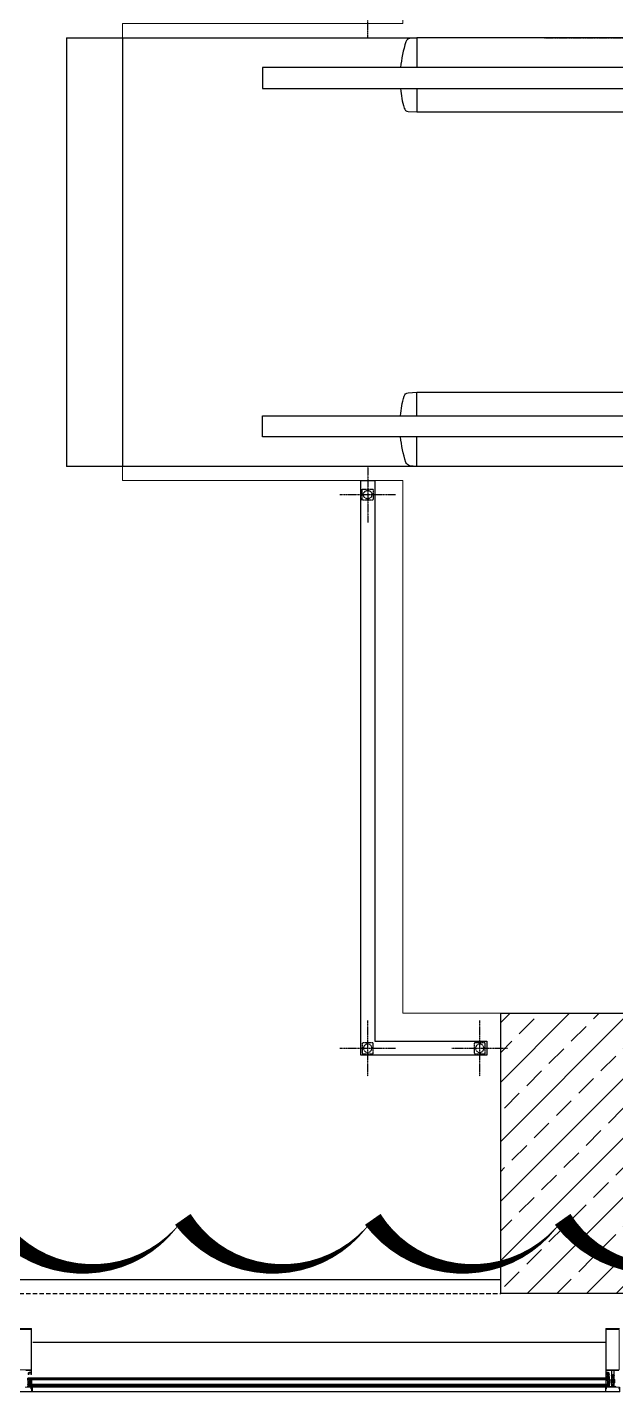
# Model space of a CAD drawing. Header units: metres. Extents: x -9891 to 773, y -8413 to 232.
# Drawn here: x -3607.5 to -3397.4, y -8413.1 to -7926.4 of the extents above; entities that cross this region are included whole.
import ezdxf

# ---------------------------------------------------------------- set-up
doc = ezdxf.new("R2010")
doc.units = ezdxf.units.M
doc.header["$LTSCALE"] = 0.01
doc.header["$MEASUREMENT"] = 0
for name, pattern in [('DASHDOT2', [0.5, 0.25, -0.125, 0, -0.125]), ('DOT2', [0.125, 0, -0.125]), ('HIDDEN', [9.525, 6.35, -3.175]), ('HIDDEN2', [0.1875, 0.125, -0.0625])]:
    doc.linetypes.add(name, pattern=pattern)
doc.layers.get('0').update_dxf_attribs({"color": 30, "lineweight": 0})
for name, color, linetype in [('AG-ELEV-02', 152, 'Continuous'), ('AG-HANDRAIL', 20, 'Continuous'), ('AG-Hidden', 9, 'HIDDEN'), ('AR-ESCALATOR', 3, 'Continuous'), ('CAM', 1, 'Continuous'), ('V-0_Hatch_Concrete', 252, 'Continuous'), ('V-2_Column', 160, 'Continuous')]:
    doc.layers.add(name, color=color, linetype=linetype)
for name, color, linetype, lineweight in [('AG-Profile_Aluminium', 122, 'Continuous', 9), ('AG-Slab_Hole', 163, 'Continuous', 20), ('HOLD', 7, 'Continuous', 0)]:
    doc.layers.add(name, color=color, linetype=linetype, lineweight=lineweight)

# ---------------------------------------------------------------- blocks, each defined once
blk = doc.blocks.new('150714_ARSA$0$KOLON 80X120')
at = {"layer": 'V-0_Hatch_Concrete'}
h = blk.add_hatch(dxfattribs=at)
h.set_pattern_fill('ANSI33', color=256, scale=60)
h.set_pattern_definition([(45, (-19036.79, -4512.143), (-10.606602, 10.606602), []), (45, (-19026.183, -4512.143), (-10.606602, 10.606602), [7.5, -3.75])])
h.paths.add_polyline_path([(0, 100), (80, 100), (80, 0), (0, 0)])
at = {"layer": 'V-2_Column'}
blk.add_lwpolyline([(0, 100), (80, 100), (80, 0), (0, 0), (0, 100)], dxfattribs=at)
blk = doc.blocks.new('HNDR-PLN')
at = {"layer": 'AG-HANDRAIL', "linetype": 'DASHDOT2', "ltscale": 2}
for points in [[(0, -100), (0, 100)], [(-100, -0.3), (100, -0.3)]]:
    blk.add_lwpolyline(points, dxfattribs=at)
at = {"layer": 'AG-HANDRAIL', "color": 9, "linetype": 'HIDDEN2'}
blk.add_lwpolyline([(20, 19.7), (20, -20.3), (-20, -20.3), (-20, 19.7)], close=True, dxfattribs=at)
blk.add_circle((0, -0.3), 15, dxfattribs=at)
blk = doc.blocks.new('2VEST')
at = {"layer": 'AG-HANDRAIL', "ltscale": 0.3}
blk.add_lwpolyline([(-20700, -7750), (-20700, -5700), (-20650, -5700), (-20650, -7700), (-20250, -7700), (-20250, -7750)], close=True, dxfattribs=at)
at = {"layer": 'AG-Slab_Hole', "ltscale": 0.3}
for points in [[(-21550, -4120), (-21550, -4070), (-20550, -4070), (-20550, -3520)], [(-21550, -5650), (-21550, -5700), (-20550, -5700), (-20550, -7600), (-20200, -7600)]]:
    blk.add_lwpolyline(points, dxfattribs=at)
at = {"layer": 'AR-ESCALATOR'}
for p, q in [((-21750, -4120), (-21750, -5650)), ((-21550, -4120), (-21550, -5650))]:
    blk.add_line(p, q, dxfattribs=at)
at = {"layer": 'AR-ESCALATOR', "linetype": 'DOT2', "ltscale": 0.001}
blk.add_line((-11850, -4120), (-20043.4, -4120), dxfattribs=at)
at = {"layer": 'AR-ESCALATOR'}
for points in [[(-21750, -4120), (-20499.9, -4120)], [(-20499.9, -4120), (-20499.9, -4226.5)], [(-11850, -4226.5), (-21050, -4226.5), (-21050, -4301.5), (-11850, -4301.5)], [(-20499.9, -4301.5), (-20499.9, -4385)], [(-20499.9, -5468.5), (-20499.9, -5385)], [(-11850, -5543.5), (-21050, -5543.5), (-21050, -5468.5), (-11850, -5468.5)], [(-20499.9, -5650), (-20499.9, -5543.5)], [(-20499.9, -5650), (-21750, -5650)]]:
    blk.add_lwpolyline(points, dxfattribs=at)
for points in [[(-11850, -4120), (-20499.9, -4120), (-20524, -4123.3, 0.286419), (-20538.4, -4134.8, 0.056277), (-20557.7, -4226.5)], [(-20558.1, -4301.5, 0.048643), (-20544.9, -4371, 0.290108), (-20530.8, -4383.3), (-20499.9, -4385), (-11850, -4385)], [(-20558.1, -5468.5, -0.048643), (-20544.9, -5399, -0.290108), (-20530.8, -5386.7), (-20499.9, -5385), (-11850, -5385)], [(-11850, -5650), (-20499.9, -5650), (-20524, -5646.7, -0.286419), (-20538.4, -5635.2, -0.056277), (-20557.7, -5543.5)]]:
    blk.add_lwpolyline(points, format="xyb", dxfattribs=at)
at = {"layer": 'AR-ESCALATOR', "linetype": 'DOT2', "ltscale": 0.001}
blk.add_lwpolyline([(-20043.4, -4120), (-11850, -4120)], dxfattribs=at)
at = {"xscale": -1, "rotation": 270}
for p in [(-20674.7, -4020), (-20674.7, -7725), (-20274.7, -7725)]:
    blk.add_blockref('HNDR-PLN', p, dxfattribs=at)
at = {"rotation": 270}
blk.add_blockref('HNDR-PLN', (-20674.7, -5750), dxfattribs=at)
blk = doc.blocks.new('A$C33B82F70')
at = {"layer": 'AG-ELEV-02', "ltscale": 2.5}
for p, q in [((-33600, -8150), (-26000, -8150)), ((-25625, -8374.1), (-27670.4, -8374.1))]:
    blk.add_line(p, q, dxfattribs=at)
at = {"layer": 'AG-ELEV-02'}
for p, q in [((-25624, -8550), (-27676, -8550)), ((-25625.1, -8534.3), (-27674.9, -8534.3)), ((-27673.5, -8534.3), (-27673.5, -8550)), ((-25626.5, -8534.3), (-25626.5, -8550))]:
    blk.add_line(p, q, dxfattribs=at)
at = {"layer": 'AG-Hidden', "ltscale": 250}
blk.add_line((-33600, -8200), (-26000, -8200), dxfattribs=at)
at = {"layer": 'AG-Profile_Aluminium'}
for points in [[(-27724.5, -8324.1), (-27675.5, -8324.1, -0.400911), (-27675, -8324.6), (-27675, -8488.3, -0.414214), (-27675.5, -8488.8), (-27677.3, -8488.8, -0.280185), (-27677.8, -8488.6), (-27678.2, -8487.7), (-27678.2, -8487.3), (-27677, -8487.3), (-27677, -8484.3, 0.414214), (-27677.5, -8483.8), (-27680.7, -8483.8), (-27681.2, -8483.3), (-27681.7, -8483.8), (-27684.9, -8483.8, 0.414214), (-27685.4, -8484.3), (-27685.4, -8487.3), (-27684.2, -8487.3), (-27684.2, -8487.7), (-27684.6, -8488.6, -0.280185), (-27685.1, -8488.8), (-27686.1, -8488.8, -0.414214), (-27686.6, -8488.3), (-27686.6, -8483.3, -0.414214), (-27685.1, -8481.8), (-27683.2, -8481.8), (-27683.2, -8481.3, -0.414214), (-27682.7, -8480.8), (-27679.7, -8480.8, -0.414214), (-27679.2, -8481.3), (-27679.2, -8481.8), (-27677, -8481.8), (-27677, -8475.3, 0.414214), (-27678.5, -8473.8), (-27695, -8473.8)], [(-25578.5, -8473.8), (-25595, -8473.8), (-25595, -8490.8), (-25594.4, -8490.8), (-25594.4, -8491.6, -0.414898), (-25594.6, -8491.8), (-25595, -8491.8), (-25595, -8509.8), (-25596, -8510.8), (-25597, -8510.8, -0.401727), (-25598.2, -8509.7), (-25597.7, -8509.4), (-25598.2, -8509.2), (-25598.2, -8508.3), (-25598.2, -8508.3), (-25597.7, -8508), (-25598.2, -8507.7), (-25598.2, -8506.9), (-25597.7, -8506.6), (-25598.2, -8506.3), (-25598.2, -8505.5), (-25597.7, -8505.2), (-25598.2, -8504.9), (-25598.2, -8504.1), (-25597.7, -8503.8), (-25598.2, -8503.5), (-25598.2, -8502.7), (-25597.7, -8502.4), (-25598.2, -8502.1), (-25598.2, -8501.3), (-25597.7, -8501), (-25598.2, -8500.7), (-25598.2, -8499.9), (-25597.7, -8499.6), (-25598.2, -8499.3), (-25598.2, -8498.4), (-25597.7, -8498.2), (-25598.2, -8497.9), (-25598.2, -8497), (-25597.7, -8496.7), (-25598.2, -8496.4), (-25598.2, -8495.6), (-25597.7, -8495.3), (-25598.2, -8495), (-25598.2, -8494.2), (-25597.7, -8493.9), (-25598.2, -8493.6), (-25598.2, -8493.2), (-25599.6, -8491.7, 0.414204), (-25600.3, -8491.7), (-25601.8, -8493.2), (-25601.8, -8494.3), (-25602.3, -8494.6), (-25601.8, -8494.9), (-25601.8, -8495.7), (-25602.3, -8496), (-25601.8, -8496.3), (-25601.8, -8497.2), (-25602.3, -8497.4), (-25601.8, -8497.7), (-25601.8, -8498.6), (-25602.3, -8498.9), (-25601.8, -8499.1), (-25601.8, -8500), (-25602.3, -8500.3), (-25601.8, -8500.6), (-25601.8, -8501.4), (-25602.3, -8501.7), (-25601.8, -8502), (-25601.8, -8502.8), (-25602.3, -8503.1), (-25601.8, -8503.4), (-25601.8, -8504.2), (-25602.3, -8504.5), (-25601.8, -8504.8), (-25601.8, -8505.6), (-25602.3, -8505.9), (-25601.8, -8506.2), (-25601.8, -8507), (-25602.3, -8507.3), (-25601.8, -8507.6), (-25601.8, -8508.5), (-25602.3, -8508.7), (-25601.8, -8509), (-25601.8, -8509.9), (-25602.3, -8510.2), (-25602, -8510.3, -0.259555), (-25603, -8510.8), (-25604, -8510.8), (-25605, -8509.8), (-25605, -8491.8), (-25605.4, -8491.8, -0.414214), (-25605.6, -8491.6), (-25605.6, -8490.8), (-25605, -8490.8), (-25605, -8473.8), (-25621.5, -8473.8, 0.414214), (-25623, -8475.3), (-25623, -8481.8), (-25620.8, -8481.8), (-25620.8, -8481.3, -0.414214), (-25620.3, -8480.8), (-25617.3, -8480.8, -0.414214), (-25616.8, -8481.3), (-25616.8, -8481.8), (-25614.9, -8481.8, -0.414214), (-25613.4, -8483.3), (-25613.4, -8488.3, -0.414214), (-25613.9, -8488.8), (-25614.9, -8488.8, -0.280185), (-25615.4, -8488.6), (-25615.8, -8487.7), (-25615.8, -8487.3), (-25614.6, -8487.3), (-25614.6, -8484.3, 0.414214), (-25615.1, -8483.8), (-25618.3, -8483.8), (-25618.8, -8483.3), (-25619.3, -8483.8), (-25622.5, -8483.8, 0.414214), (-25623, -8484.3), (-25623, -8487.3), (-25621.8, -8487.3), (-25621.8, -8487.7), (-25622.2, -8488.6, -0.280185), (-25622.7, -8488.8), (-25624.5, -8488.8, -0.414214), (-25625, -8488.3), (-25625, -8324.6, -0.414214), (-25624.5, -8324.1), (-25575.5, -8324.1, -0.400911)]]:
    blk.add_lwpolyline(points, format="xyb", dxfattribs=at)
for points in [[(-27676.8, -8472), (-27723.1, -8472), (-27723.1, -8328.1), (-27676.8, -8328.1)], [(-25576.8, -8472), (-25623.1, -8472), (-25623.1, -8328.1), (-25576.8, -8328.1)], [(-25603, -8523.6), (-25597, -8523.6), (-25597, -8517.8), (-25603, -8517.8)]]:
    blk.add_lwpolyline(points, close=True, dxfattribs=at)
at = {"layer": 'AG-Profile_Aluminium', "color": 9}
for points in [[(-25614.9, -8501.9, 0.433199), (-25611.7, -8498.9), (-25612.6, -8490.1, -0.414214), (-25612.3, -8489.8), (-25611.9, -8489.8, 0.414214), (-25611.6, -8489.5), (-25611.6, -8489.1, 0.414214), (-25611.9, -8488.8), (-25614.9, -8488.8, -0.414214), (-25615.9, -8487.8), (-25615.9, -8486.5), (-25614.9, -8486.5), (-25614.9, -8486, 0.384615), (-25622.7, -8486), (-25622.7, -8486.5), (-25621.6, -8486.5), (-25621.6, -8487.8, -0.414214), (-25622.6, -8488.8), (-25625, -8488.8), (-25624.7, -8500.5, 0.213288), (-25623.3, -8501.8, -0.005109)], [(-25623.5, -8498.8), (-25623, -8498.8), (-25622.9, -8498.3), (-25614.7, -8497.4), (-25614.6, -8497.8), (-25614.1, -8497.8), (-25613.2, -8498.9, -0.436697), (-25615.4, -8500.9, 0.010178), (-25623.4, -8500.7, -0.26621), (-25623.7, -8500.2), (-25624, -8499.3, -0.414214)], [(-25615.7, -8495, 0.425894), (-25615.2, -8494.4), (-25615.6, -8492.3, 0.3686), (-25616.1, -8491.8), (-25621, -8491.8, 0.375315), (-25621.5, -8492.3), (-25621.9, -8495.1, 0.490444), (-25621.4, -8495.6)], [(-25617.4, -8485.7, 0.142901), (-25620.1, -8485.7), (-25620.1, -8488.5, 0.414214), (-25619.8, -8488.8), (-25617.7, -8488.8, 0.414214), (-25617.4, -8488.5)]]:
    blk.add_lwpolyline(points, format="xyb", close=True, dxfattribs=at)
at = {"layer": 'AG-Profile_Aluminium'}
for points in [[(-25598.2, -8529.1), (-25598.2, -8529.5), (-25597.8, -8530.4, 0.280182), (-25597.3, -8530.6), (-25595.5, -8530.6, 0.414214), (-25595, -8530.1), (-25595, -8520.7, -0.198912), (-25594.4, -8519.3), (-25593.6, -8518.4, 0.198912), (-25593, -8517), (-25593, -8507.1, 0.414214), (-25593.5, -8506.6), (-25594.3, -8506.6, 0.414214), (-25594.8, -8507.1), (-25594.8, -8515.4, -0.414156), (-25595.3, -8515.9), (-25598.7, -8515.9, -0.414272), (-25599.2, -8515.4), (-25599.2, -8514.4, -0.414214), (-25599.1, -8514.3), (-25598.8, -8514.3, -0.244698), (-25598.7, -8514.3), (-25598.1, -8515.3, 0.414214), (-25597.8, -8515.3), (-25597.4, -8515.1), (-25598.4, -8513.8, 0.244698), (-25598.6, -8513.7), (-25598.9, -8513.7, -0.414214), (-25599.2, -8513.4), (-25599.2, -8512.1, -0.414214), (-25599.1, -8512), (-25598.8, -8512, -0.244698), (-25598.7, -8512.1), (-25598.1, -8513.1, 0.414214), (-25597.8, -8513.1), (-25597.4, -8512.9), (-25598.4, -8511.6, 0.244698), (-25598.6, -8511.4), (-25598.9, -8511.4, -0.414214), (-25599.2, -8511.1), (-25599.2, -8509.9, -0.414214), (-25599.1, -8509.8), (-25598.8, -8509.8, -0.244698), (-25598.7, -8509.8), (-25598.1, -8510.8, 0.414214), (-25597.8, -8510.9), (-25597.4, -8510.7), (-25598.4, -8509.3, 0.244698), (-25598.6, -8509.2), (-25598.9, -8509.2, -0.414214), (-25599.2, -8508.9), (-25599.2, -8507.7, -0.414214), (-25599.1, -8507.6), (-25598.8, -8507.6, -0.244698), (-25598.7, -8507.6), (-25598.1, -8508.6, 0.414214), (-25597.8, -8508.7), (-25597.4, -8508.4), (-25598.4, -8507.1, 0.244698), (-25598.6, -8507), (-25598.9, -8507, -0.414214), (-25599.2, -8506.7), (-25599.2, -8505.4, -0.414214), (-25599.1, -8505.3), (-25599, -8505.3, -0.244698), (-25598.9, -8505.4), (-25598.1, -8506.6, 0.414214), (-25597.8, -8506.6), (-25597.4, -8506.4), (-25599.1, -8504.1, 0), (-25599.1, -8504.1, 0.244698), (-25599.9, -8503.6), (-25600.1, -8503.6, 0.244698), (-25601, -8504.1), (-25602.6, -8506.4), (-25602.2, -8506.6, 0.414214), (-25602, -8506.6), (-25601.1, -8505.4, -0.244698), (-25601.1, -8505.3), (-25600.9, -8505.3, -0.414214), (-25600.8, -8505.4), (-25600.8, -8506.7, -0.414214), (-25601.1, -8507), (-25601.4, -8507, 0.244698), (-25601.6, -8507.1), (-25602.6, -8508.4), (-25602.2, -8508.7, 0.414214), (-25602, -8508.6), (-25601.3, -8507.6, -0.244698), (-25601.2, -8507.6), (-25600.9, -8507.6, -0.414214), (-25600.8, -8507.7), (-25600.8, -8508.9, -0.414214), (-25601.1, -8509.2), (-25601.4, -8509.2, 0.244698), (-25601.6, -8509.3), (-25602.6, -8510.7), (-25602.2, -8510.9, 0.414214), (-25602, -8510.8), (-25601.3, -8509.8, -0.244698), (-25601.2, -8509.8), (-25600.9, -8509.8, -0.414214), (-25600.8, -8509.9), (-25600.8, -8511.1, -0.414214), (-25601.1, -8511.4), (-25601.4, -8511.4, 0.244698), (-25601.6, -8511.6), (-25602.6, -8512.9), (-25602.2, -8513.1, 0.414214), (-25602, -8513.1), (-25601.3, -8512.1, -0.244698), (-25601.2, -8512), (-25600.9, -8512, -0.414214), (-25600.8, -8512.1), (-25600.8, -8513.4, -0.414214), (-25601.1, -8513.7), (-25601.4, -8513.7, 0.244698), (-25601.6, -8513.8), (-25602.6, -8515.1), (-25602.2, -8515.3, 0.414214), (-25602, -8515.3), (-25601.3, -8514.3, -0.244698), (-25601.2, -8514.3), (-25600.9, -8514.3, -0.414214), (-25600.8, -8514.4), (-25600.8, -8515.4, -0.414214), (-25601.3, -8515.9), (-25604.7, -8515.9, -0.414214), (-25605.2, -8515.4), (-25605.2, -8507.1, 0.414214), (-25605.7, -8506.6), (-25606.5, -8506.6, 0.414214), (-25607, -8507.1), (-25607, -8517, 0.198912), (-25606.4, -8518.4), (-25605.6, -8519.3, -0.198912), (-25605, -8520.7), (-25605, -8530.1, 0.414214), (-25604.5, -8530.6), (-25602.7, -8530.6, 0.280182), (-25602.2, -8530.4), (-25601.8, -8529.5), (-25601.8, -8529.1), (-25603, -8529.1), (-25603, -8526.1, -0.414214), (-25602.5, -8525.6), (-25600.5, -8525.6), (-25600, -8525.1), (-25599.5, -8525.6), (-25597.5, -8525.6, -0.414214), (-25597, -8526.1), (-25597, -8529.1)], [(-25599.6, -8489.1, 0.414204), (-25600.3, -8489.1), (-25602.3, -8491.1, -0.668177), (-25603.1, -8490.7), (-25603.1, -8473.8), (-25596.8, -8473.8), (-25596.8, -8490.7, -0.668169), (-25597.7, -8491.1)], [(-27700, -8548.7), (-27676, -8548.7, 0.415475), (-27675.8, -8548.5), (-27675.8, -8540.6), (-27677.2, -8539.5, -0.734294), (-27675.8, -8536.3, 0.180054), (-27675.2, -8536.1), (-27675.2, -8534.7, -1.029401), (-27674.5, -8534.7), (-27674.5, -8548.5, -0.414214), (-27676, -8550), (-27724, -8550, -0.414214), (-27725.5, -8548.5), (-27725.5, -8534.7, -1.029594), (-27724.8, -8534.7), (-27724.8, -8536.1, 0.18004), (-27724.2, -8536.3, -0.734976), (-27722.8, -8539.5), (-27724.2, -8540.6), (-27724.2, -8548.5, 0.415536), (-27724, -8548.7)], [(-25600, -8548.7), (-25576, -8548.7, 0.415475), (-25575.8, -8548.5), (-25575.8, -8540.6), (-25577.2, -8539.5, -0.734294), (-25575.8, -8536.3, 0.180054), (-25575.2, -8536.1), (-25575.2, -8534.7, -1.029401), (-25574.5, -8534.7), (-25574.5, -8548.5, -0.414214), (-25576, -8550), (-25624, -8550, -0.414214), (-25625.5, -8548.5), (-25625.5, -8534.7, -1.029594), (-25624.8, -8534.7), (-25624.8, -8536.1, 0.18004), (-25624.2, -8536.3, -0.734976), (-25622.8, -8539.5), (-25624.2, -8540.6), (-25624.2, -8548.5, 0.415536), (-25624, -8548.7)]]:
    blk.add_lwpolyline(points, format="xyb", close=True, dxfattribs=at)
at = {"layer": 'AG-Profile_Aluminium', "color": 9}
for points in [[(-27697.8, -8533.9), (-27675.9, -8533.9, 0.344474), (-27674.9, -8533.1, -0.075525), (-27673.2, -8530.8, 0.853065), (-27673.5, -8530.4, -0.085692), (-27675.5, -8531.5, -0.114183), (-27675.3, -8530.6), (-27675.4, -8530.5, 0.833224), (-27675.9, -8530.5), (-27676.3, -8531.4), (-27677.2, -8531.4), (-27676.9, -8530.5, 0.834458), (-27677.4, -8530.5), (-27677.8, -8531.4), (-27678.7, -8531.4), (-27678.4, -8530.5, 0.834458), (-27678.9, -8530.5), (-27679.3, -8531.4), (-27680.2, -8531.4), (-27679.9, -8530.5, 0.834458), (-27680.4, -8530.5), (-27680.8, -8531.4), (-27681.7, -8531.4), (-27681.4, -8530.5, 0.834458), (-27681.9, -8530.5), (-27682.3, -8531.4), (-27683.2, -8531.4), (-27682.9, -8530.5, 0.834458), (-27683.4, -8530.5), (-27683.8, -8531.4), (-27684.7, -8531.4), (-27684.4, -8530.5, 0.834458), (-27684.9, -8530.5), (-27685.3, -8531.4), (-27686.2, -8531.4), (-27685.9, -8530.5, 0.834458), (-27686.4, -8530.5), (-27686.8, -8531.4), (-27687.7, -8531.4), (-27687.4, -8530.5, 0.834458), (-27687.9, -8530.5), (-27688.3, -8531.4), (-27689.2, -8531.4), (-27688.9, -8530.5, 0.834458), (-27689.4, -8530.5), (-27689.8, -8531.4), (-27690.7, -8531.4)], [(-25589.4, -8530.5), (-25589.8, -8531.4), (-25590.7, -8531.4), (-25590.8, -8531.1, 0.363249), (-25591, -8530.9), (-25597.4, -8530.9, -0.414214), (-25598.4, -8529.9), (-25598.4, -8529.1), (-25597.3, -8529.1), (-25597.3, -8528.6, 0.543452), (-25602.7, -8528.6), (-25602.7, -8529.1), (-25601.7, -8529.1), (-25601.7, -8529.9, -0.414214), (-25602.7, -8530.9), (-25609, -8530.9, 0.363249), (-25609.3, -8531.1), (-25609.3, -8531.4), (-25610.2, -8531.4), (-25610.8, -8530.6, 0.834458), (-25611.3, -8530.6), (-25610.8, -8531.4), (-25611.7, -8531.4), (-25612.3, -8530.6, 0.834458), (-25612.8, -8530.6), (-25612.3, -8531.4), (-25613.2, -8531.4), (-25613.8, -8530.6, 0.834458), (-25614.3, -8530.6), (-25613.8, -8531.4), (-25614.7, -8531.4), (-25615.3, -8530.6, 0.834458), (-25615.8, -8530.6), (-25615.3, -8531.4), (-25616.2, -8531.4), (-25616.8, -8530.6, 0.834458), (-25617.3, -8530.6), (-25616.8, -8531.4), (-25617.7, -8531.4), (-25618.3, -8530.6, 0.834458), (-25618.8, -8530.6), (-25618.3, -8531.4), (-25619.2, -8531.4), (-25619.8, -8530.6, 0.834458), (-25620.3, -8530.6), (-25619.8, -8531.4), (-25620.7, -8531.4), (-25621.3, -8530.6, 0.834458), (-25621.8, -8530.6), (-25621.3, -8531.4), (-25622.2, -8531.4), (-25622.8, -8530.6, 0.834458), (-25623.3, -8530.6), (-25622.8, -8531.4), (-25623.7, -8531.4), (-25624.3, -8530.6, 0.833224), (-25624.8, -8530.6), (-25624.8, -8530.7, -0.121295), (-25624.5, -8531.5, -0.083975), (-25626.7, -8530.4, 0.853065), (-25626.9, -8530.8, -0.075674), (-25625.1, -8533.1, 0.344474), (-25624.1, -8533.9), (-25602.2, -8533.9, 0.253164), (-25601.4, -8533.4, -0.541002), (-25598.6, -8533.4, 0.253164), (-25597.8, -8533.9), (-25575.9, -8533.9, 0.344474)]]:
    blk.add_lwpolyline(points, format="xyb", dxfattribs=at)
at = {"layer": 'CAM'}
for p, q in [((-25612.1, -8501.8), (-27687.9, -8501.8)), ((-27687.9, -8507.8), (-27687.9, -8501.8)), ((-25612.1, -8503.8), (-27687.9, -8503.8)), ((-25612.1, -8505.8), (-27687.9, -8505.8)), ((-25612.1, -8507.8), (-27687.9, -8507.8)), ((-25612.1, -8507.8), (-25612.1, -8501.8)), ((-25612.1, -8524.8), (-27687.9, -8524.8)), ((-27687.9, -8524.8), (-27687.9, -8530.8)), ((-25612.1, -8526.8), (-27687.9, -8526.8)), ((-25612.1, -8528.8), (-27687.9, -8528.8)), ((-25612.1, -8530.8), (-27687.9, -8530.8)), ((-25612.1, -8530.8), (-25612.1, -8524.8))]:
    blk.add_line(p, q, dxfattribs=at)
for points in [[(-27675.2, -8507.8), (-27675.2, -8524.8), (-27680.9, -8524.8), (-27682.9, -8522.8), (-27682.9, -8509.8), (-27680.9, -8507.8)], [(-27675.9, -8508.5), (-27680.6, -8508.5), (-27682.2, -8510.1), (-27682.2, -8522.6), (-27680.6, -8524.1), (-27675.9, -8524.1)], [(-25624.8, -8507.8), (-25624.8, -8524.8), (-25619.1, -8524.8), (-25617.1, -8522.8), (-25617.1, -8509.8), (-25619.1, -8507.8)], [(-25624.1, -8508.5), (-25619.4, -8508.5), (-25617.8, -8510.1), (-25617.8, -8522.6), (-25619.4, -8524.1), (-25624.1, -8524.1)]]:
    blk.add_lwpolyline(points, close=True, dxfattribs=at)
for centre, start, end in [((-27727.2, -8516.3), 347.7895, 12.2105), ((-25572.8, -8516.3), 167.7895, 192.2105)]:
    blk.add_arc(centre, 40.2, start, end, dxfattribs=at)

msp = doc.modelspace()

# ---------------------------------------------------------------- linework, layer by layer
at = {"layer": 'HOLD'}
msp.add_lwpolyline([(-2941.63, -8351.61, 0, 6.78, -0.520567), (-3009.44, -8351.61, 0, 6.78, -0.520567), (-3077.26, -8351.61, 0, 6.78, -0.520567), (-3145.07, -8351.61, 0, 6.78, -0.520567), (-3212.89, -8351.61, 0, 6.78, -0.520567), (-3280.7, -8351.61, 0, 6.78, -0.520567), (-3348.51, -8351.61, 0, 6.78, -0.520567), (-3416.33, -8351.61, 0, 6.78, -0.520567), (-3484.14, -8351.61, 0, 6.78, -0.520567), (-3551.96, -8351.61, 0, 6.78, -0.520567), (-3619.77, -8351.61, 0, 6.78, -0.520567)], format="xyseb", dxfattribs=at)

# ---------------------------------------------------------------- block references
at = {"xscale": 0.1, "yscale": 0.1, "zscale": 0.1}
msp.add_blockref('A$C33B82F70', (-838.44, -7558.09), dxfattribs=at)
at = {"layer": 'AR-ESCALATOR', "xscale": 0.1, "yscale": 0.1, "zscale": 0.1}
msp.add_blockref('2VEST', (-1418.44, -7518.09), dxfattribs=at)
at = {"layer": 'V-2_Column'}
msp.add_blockref('150714_ARSA$0$KOLON 80X120', (-3438.44, -8378.09), dxfattribs=at)

doc.saveas('drawing.dxf')
